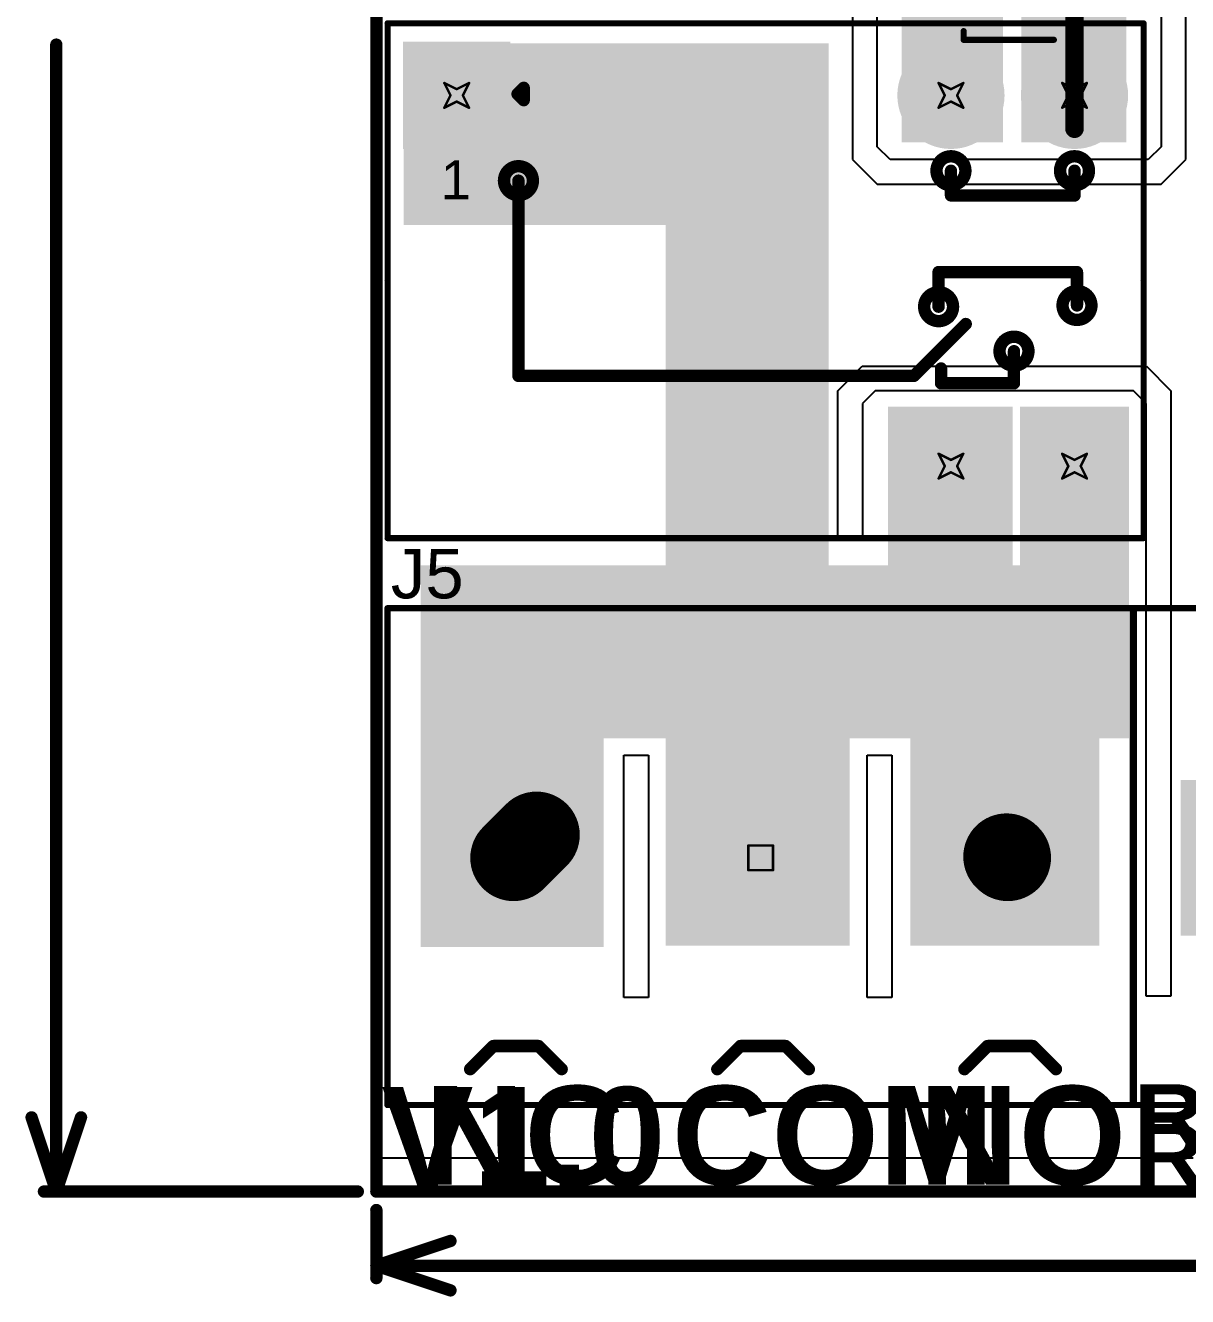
# Model space of a CAD drawing. Header units: inches. Extents: x -8 to 208, y -3 to 109.
# Drawn here: x -7.21 to 16.68, y -2.16 to 23.97 of the extents above; entities that cross this region are included whole.
import ezdxf

# ---------------------------------------------------------------- set-up
doc = ezdxf.new("R2010")
doc.units = ezdxf.units.IN
for name, color, linetype in [('BottomLayer', 5, 'Continuous'), ('BottomOverlay', 54, 'Continuous'), ('BottomPaste', 16, 'Continuous'), ('BottomSolder', 6, 'Continuous'), ('DrillDrawing', 1, 'Continuous'), ('Mechanical1', 6, 'Continuous'), ('Mechanical2', 216, 'Continuous'), ('MultiLayer', 9, 'Continuous'), ('PadHoleLayer', 156, 'Continuous'), ('TopLayer', 1, 'Continuous'), ('TopOverlay', 2, 'Continuous'), ('TopSolder', 216, 'Continuous')]:
    doc.layers.add(name, color=color, linetype=linetype)
doc.styles.add('Arial', font='', dxfattribs={"height": 0.2})
doc.styles.add('Arial Black_Bold', font='', dxfattribs={"height": 0.2})
doc.styles.add('Arial_Bold', font='', dxfattribs={"height": 0.2})
doc.styles.get('Arial').set_extended_font_data('Arial')
doc.styles.get('Arial Black_Bold').set_extended_font_data('Arial Black', bold=True)
doc.styles.get('Arial_Bold').set_extended_font_data('Arial', bold=True)

# ---------------------------------------------------------------- blocks, each defined once
blk = doc.blocks.new('J102K1CS33VDC_20_83')
at = {"layer": 'BottomLayer'}
blk.add_hatch(color=5, dxfattribs=at).paths.add_polyline_path([(1, 1), (1, -1), (-1, -1), (-1, 1)])
h = blk.add_hatch(color=5, dxfattribs=at)
edge = h.paths.add_edge_path()
edge.add_arc((10.16, 0), 1, 0, 360)
h = blk.add_hatch(color=5, dxfattribs=at)
edge = h.paths.add_edge_path()
edge.add_arc((12.7, 0), 1, 0, 360)
h = blk.add_hatch(color=5, dxfattribs=at)
edge = h.paths.add_edge_path()
edge.add_arc((10.16, -7.62), 1, 0, 360)
h = blk.add_hatch(color=5, dxfattribs=at)
edge = h.paths.add_edge_path()
edge.add_arc((12.7, -7.62), 1, 0, 360)
at = {"layer": 'BottomSolder'}
blk.add_hatch(color=6, dxfattribs=at).paths.add_polyline_path([(1.102, 1.102), (1.102, -1.102), (-1.102, -1.102), (-1.102, 1.102)])
h = blk.add_hatch(color=6, dxfattribs=at)
edge = h.paths.add_edge_path()
edge.add_arc((10.16, 0), 1.102, 0, 360)
h = blk.add_hatch(color=6, dxfattribs=at)
edge = h.paths.add_edge_path()
edge.add_arc((12.7, 0), 1.102, 0, 360)
h = blk.add_hatch(color=6, dxfattribs=at)
edge = h.paths.add_edge_path()
edge.add_arc((10.16, -7.62), 1.102, 0, 360)
h = blk.add_hatch(color=6, dxfattribs=at)
edge = h.paths.add_edge_path()
edge.add_arc((12.7, -7.62), 1.102, 0, 360)
at = {"layer": 'MultiLayer'}
blk.add_hatch(color=9, dxfattribs=at).paths.add_polyline_path([(1, 1), (1, -1), (-1, -1), (-1, 1)])
h = blk.add_hatch(color=9, dxfattribs=at)
edge = h.paths.add_edge_path()
edge.add_arc((10.16, 0), 1, 0, 360)
h = blk.add_hatch(color=9, dxfattribs=at)
edge = h.paths.add_edge_path()
edge.add_arc((12.7, 0), 1, 0, 360)
h = blk.add_hatch(color=9, dxfattribs=at)
edge = h.paths.add_edge_path()
edge.add_arc((10.16, -7.62), 1, 0, 360)
h = blk.add_hatch(color=9, dxfattribs=at)
edge = h.paths.add_edge_path()
edge.add_arc((12.7, -7.62), 1, 0, 360)
at = {"layer": 'PadHoleLayer'}
h = blk.add_hatch(color=156, dxfattribs=at)
edge = h.paths.add_edge_path()
edge.add_arc((0, 0), 0.51, 0, 360)
h = blk.add_hatch(color=156, dxfattribs=at)
edge = h.paths.add_edge_path()
edge.add_arc((10.16, 0), 0.51, 0, 360)
h = blk.add_hatch(color=156, dxfattribs=at)
edge = h.paths.add_edge_path()
edge.add_arc((12.7, 0), 0.51, 0, 360)
h = blk.add_hatch(color=156, dxfattribs=at)
edge = h.paths.add_edge_path()
edge.add_arc((10.16, -7.62), 0.51, 0, 360)
h = blk.add_hatch(color=156, dxfattribs=at)
edge = h.paths.add_edge_path()
edge.add_arc((12.7, -7.62), 0.51, 0, 360)
at = {"layer": 'TopLayer'}
blk.add_hatch(color=1, dxfattribs=at).paths.add_polyline_path([(1, 1), (1, -1), (-1, -1), (-1, 1)])
h = blk.add_hatch(color=1, dxfattribs=at)
edge = h.paths.add_edge_path()
edge.add_arc((10.16, 0), 1, 0, 360)
h = blk.add_hatch(color=1, dxfattribs=at)
edge = h.paths.add_edge_path()
edge.add_arc((12.7, 0), 1, 0, 360)
h = blk.add_hatch(color=1, dxfattribs=at)
edge = h.paths.add_edge_path()
edge.add_arc((10.16, -7.62), 1, 0, 360)
h = blk.add_hatch(color=1, dxfattribs=at)
edge = h.paths.add_edge_path()
edge.add_arc((12.7, -7.62), 1, 0, 360)
at = {"layer": 'TopSolder'}
blk.add_hatch(color=216, dxfattribs=at).paths.add_polyline_path([(1.102, 1.102), (1.102, -1.102), (-1.102, -1.102), (-1.102, 1.102)])
h = blk.add_hatch(color=216, dxfattribs=at)
edge = h.paths.add_edge_path()
edge.add_arc((10.16, 0), 1.102, 0, 360)
h = blk.add_hatch(color=216, dxfattribs=at)
edge = h.paths.add_edge_path()
edge.add_arc((12.7, 0), 1.102, 0, 360)
h = blk.add_hatch(color=216, dxfattribs=at)
edge = h.paths.add_edge_path()
edge.add_arc((10.16, -7.62), 1.102, 0, 360)
h = blk.add_hatch(color=216, dxfattribs=at)
edge = h.paths.add_edge_path()
edge.add_arc((12.7, -7.62), 1.102, 0, 360)
at = {"layer": 'TopOverlay'}
for points, const_width in [([(-1.42, -3.81), (-1.42, 1.48)], 0.127), ([(-1.42, 1.48), (14.12, 1.48)], 0.127), ([(14.12, -3.81), (14.12, 1.48)], 0.127), ([(1.252, 0.028), (1.379, 0.155)], 0.254), ([(1.379, -0.099), (1.379, 0.155)], 0.254), ([(1.252, 0.028), (1.379, -0.099)], 0.254), ([(10.16, -2.057), (10.16, -1.549)], 0.254), ([(12.7, -2.057), (12.7, -1.549)], 0.254), ([(1.27, -5.766), (1.27, -1.753)], 0.254), ([(10.16, -2.057), (12.7, -2.057)], 0.254), ([(9.906, -4.343), (9.906, -3.632)], 0.254), ([(9.906, -3.632), (12.751, -3.632)], 0.254), ([(12.751, -4.318), (12.751, -3.632)], 0.254), ([(-1.42, -9.1), (-1.42, -3.81)], 0.127), ([(14.12, -9.1), (14.12, -3.81)], 0.127), ([(9.398, -5.766), (10.465, -4.699)], 0.254), ([(11.455, -5.918), (11.455, -5.258)], 0.254), ([(9.957, -5.918), (9.957, -5.613)], 0.254), ([(1.27, -5.766), (9.398, -5.766)], 0.254), ([(9.957, -5.918), (11.455, -5.918)], 0.254), ([(-1.42, -9.1), (14.12, -9.1)], 0.127)]:
    blk.add_lwpolyline(points, dxfattribs=dict(at, const_width=const_width))
for points, const_width in [([(-1.452, 1.48, 1), (-1.388, 1.48, 1)], 0.0635), ([(-1.452, 1.48, 1), (-1.388, 1.48, 1)], 0.0635), ([(14.088, 1.48, 1), (14.152, 1.48, 1)], 0.0635), ([(14.088, 1.48, 1), (14.152, 1.48, 1)], 0.0635), ([(1.315, 0.155, 1), (1.442, 0.155, 1)], 0.127), ([(1.315, 0.155, 1), (1.442, 0.155, 1)], 0.127), ([(1.188, 0.028, 1), (1.315, 0.028, 1)], 0.127), ([(1.188, 0.028, 1), (1.315, 0.028, 1)], 0.127), ([(1.315, -0.099, 1), (1.442, -0.099, 1)], 0.127), ([(1.315, -0.099, 1), (1.442, -0.099, 1)], 0.127), ([(10.457, -1.549, 1), (9.863, -1.549, 1)], 0.254), ([(12.997, -1.549, 1), (12.403, -1.549, 1)], 0.254), ([(1.567, -1.753, 1), (0.973, -1.753, 1)], 0.254), ([(9.799, -1.549, 1), (9.926, -1.549, 1)], 0.127), ([(10.097, -1.549, 1), (10.223, -1.549, 1)], 0.127), ([(10.394, -1.549, 1), (10.521, -1.549, 1)], 0.127), ([(12.339, -1.549, 1), (12.466, -1.549, 1)], 0.127), ([(12.636, -1.549, 1), (12.764, -1.549, 1)], 0.127), ([(12.934, -1.549, 1), (13.061, -1.549, 1)], 0.127), ([(0.909, -1.753, 1), (1.036, -1.753, 1)], 0.127), ([(1.206, -1.753, 1), (1.333, -1.753, 1)], 0.127), ([(1.504, -1.753, 1), (1.631, -1.753, 1)], 0.127), ([(10.097, -2.057, 1), (10.223, -2.057, 1)], 0.127), ([(10.097, -2.057, 1), (10.223, -2.057, 1)], 0.127), ([(12.636, -2.057, 1), (12.764, -2.057, 1)], 0.127), ([(12.636, -2.057, 1), (12.764, -2.057, 1)], 0.127), ([(9.842, -3.632, 1), (9.97, -3.632, 1)], 0.127), ([(9.842, -3.632, 1), (9.97, -3.632, 1)], 0.127), ([(12.687, -3.632, 1), (12.814, -3.632, 1)], 0.127), ([(12.687, -3.632, 1), (12.814, -3.632, 1)], 0.127), ([(-1.452, -3.81, 1), (-1.388, -3.81, 1)], 0.0635), ([(-1.452, -3.81, 1), (-1.388, -3.81, 1)], 0.0635), ([(13.048, -4.318, 1), (12.454, -4.318, 1)], 0.254), ([(14.088, -3.81, 1), (14.152, -3.81, 1)], 0.0635), ([(14.088, -3.81, 1), (14.152, -3.81, 1)], 0.0635), ([(10.203, -4.343, 1), (9.609, -4.343, 1)], 0.254), ([(9.545, -4.343, 1), (9.672, -4.343, 1)], 0.127), ([(9.842, -4.343, 1), (9.97, -4.343, 1)], 0.127), ([(10.14, -4.343, 1), (10.267, -4.343, 1)], 0.127), ([(12.39, -4.318, 1), (12.517, -4.318, 1)], 0.127), ([(12.687, -4.318, 1), (12.814, -4.318, 1)], 0.127), ([(12.985, -4.318, 1), (13.112, -4.318, 1)], 0.127), ([(10.401, -4.699, 1), (10.528, -4.699, 1)], 0.127), ([(11.753, -5.258, 1), (11.158, -5.258, 1)], 0.254), ([(11.095, -5.258, 1), (11.222, -5.258, 1)], 0.127), ([(11.392, -5.258, 1), (11.519, -5.258, 1)], 0.127), ([(11.689, -5.258, 1), (11.816, -5.258, 1)], 0.127), ([(9.893, -5.613, 1), (10.02, -5.613, 1)], 0.127), ([(1.206, -5.766, 1), (1.333, -5.766, 1)], 0.127), ([(1.206, -5.766, 1), (1.333, -5.766, 1)], 0.127), ([(9.334, -5.766, 1), (9.461, -5.766, 1)], 0.127), ([(9.334, -5.766, 1), (9.461, -5.766, 1)], 0.127), ([(9.893, -5.918, 1), (10.02, -5.918, 1)], 0.127), ([(9.893, -5.918, 1), (10.02, -5.918, 1)], 0.127), ([(11.392, -5.918, 1), (11.519, -5.918, 1)], 0.127), ([(11.392, -5.918, 1), (11.519, -5.918, 1)], 0.127), ([(-1.452, -9.1, 1), (-1.388, -9.1, 1)], 0.0635), ([(-1.452, -9.1, 1), (-1.388, -9.1, 1)], 0.0635), ([(14.088, -9.1, 1), (14.152, -9.1, 1)], 0.0635), ([(14.088, -9.1, 1), (14.152, -9.1, 1)], 0.0635)]:
    blk.add_lwpolyline(points, format="xyb", close=True, dxfattribs=dict(at, const_width=const_width))
at = {"layer": 'TopOverlay', "style": 'Arial'}
blk.add_text('1', height=0.8, rotation=360, dxfattribs=at).set_placement((-0.33, -2.134))
blk = doc.blocks.new('DB128L_5_08_3P_BK_S_90')
at = {"layer": 'BottomLayer'}
blk.add_hatch(color=5, dxfattribs=at).paths.add_polyline_path([(-3.58, 1.5), (-3.58, -1.5), (-6.58, -1.5), (-6.58, 1.5)])
h = blk.add_hatch(color=5, dxfattribs=at)
edge = h.paths.add_edge_path()
edge.add_arc((0, 0), 1.5, 0, 360)
h = blk.add_hatch(color=5, dxfattribs=at)
edge = h.paths.add_edge_path()
edge.add_arc((5.08, 0), 1.5, 0, 360)
at = {"layer": 'BottomSolder'}
blk.add_hatch(color=6, dxfattribs=at).paths.add_polyline_path([(-3.478, 1.602), (-3.478, -1.602), (-6.682, -1.602), (-6.682, 1.602)])
h = blk.add_hatch(color=6, dxfattribs=at)
edge = h.paths.add_edge_path()
edge.add_arc((0, 0), 1.602, 0, 360)
h = blk.add_hatch(color=6, dxfattribs=at)
edge = h.paths.add_edge_path()
edge.add_arc((5.08, 0), 1.602, 0, 360)
at = {"layer": 'MultiLayer'}
blk.add_hatch(color=9, dxfattribs=at).paths.add_polyline_path([(-3.58, 1.5), (-3.58, -1.5), (-6.58, -1.5), (-6.58, 1.5)])
h = blk.add_hatch(color=9, dxfattribs=at)
edge = h.paths.add_edge_path()
edge.add_arc((0, 0), 1.5, 0, 360)
h = blk.add_hatch(color=9, dxfattribs=at)
edge = h.paths.add_edge_path()
edge.add_arc((5.08, 0), 1.5, 0, 360)
at = {"layer": 'PadHoleLayer'}
h = blk.add_hatch(color=156, dxfattribs=at)
edge = h.paths.add_edge_path()
edge.add_arc((-5.08, 0), 0.8, 0, 360)
h = blk.add_hatch(color=156, dxfattribs=at)
edge = h.paths.add_edge_path()
edge.add_arc((0, 0), 0.8, 0, 360)
h = blk.add_hatch(color=156, dxfattribs=at)
edge = h.paths.add_edge_path()
edge.add_arc((5.08, 0), 0.8, 0, 360)
at = {"layer": 'TopLayer'}
blk.add_hatch(color=1, dxfattribs=at).paths.add_polyline_path([(-3.58, 1.5), (-3.58, -1.5), (-6.58, -1.5), (-6.58, 1.5)])
h = blk.add_hatch(color=1, dxfattribs=at)
edge = h.paths.add_edge_path()
edge.add_arc((0, 0), 1.5, 0, 360)
h = blk.add_hatch(color=1, dxfattribs=at)
edge = h.paths.add_edge_path()
edge.add_arc((5.08, 0), 1.5, 0, 360)
at = {"layer": 'TopSolder'}
blk.add_hatch(color=216, dxfattribs=at).paths.add_polyline_path([(-3.478, 1.602), (-3.478, -1.602), (-6.682, -1.602), (-6.682, 1.602)])
h = blk.add_hatch(color=216, dxfattribs=at)
edge = h.paths.add_edge_path()
edge.add_arc((0, 0), 1.602, 0, 360)
h = blk.add_hatch(color=216, dxfattribs=at)
edge = h.paths.add_edge_path()
edge.add_arc((5.08, 0), 1.602, 0, 360)
at = {"layer": 'TopOverlay'}
for points, const_width in [([(-7.671, -5.08), (-7.671, 5.131)], 0.127), ([(-7.671, 5.131), (7.671, 5.131)], 0.127), ([(7.671, -5.08), (7.671, 5.131)], 0.127), ([(-5.971, -4.343), (-5.494, -3.867)], 0.254), ([(-5.494, -3.867), (-4.566, -3.867)], 0.254), ([(-4.566, -3.867), (-4.089, -4.343)], 0.254), ([(-0.891, -4.343), (-0.414, -3.867)], 0.254), ([(-0.414, -3.867), (0.514, -3.867)], 0.254), ([(0.514, -3.867), (0.991, -4.343)], 0.254), ([(4.189, -4.343), (4.666, -3.867)], 0.254), ([(4.666, -3.867), (5.594, -3.867)], 0.254), ([(5.594, -3.867), (6.071, -4.343)], 0.254), ([(-7.671, -5.08), (7.671, -5.08)], 0.127)]:
    blk.add_lwpolyline(points, dxfattribs=dict(at, const_width=const_width))
for points, const_width in [([(-7.703, 5.131, 1), (-7.639, 5.131, 1)], 0.0635), ([(-7.703, 5.131, 1), (-7.639, 5.131, 1)], 0.0635), ([(7.639, 5.131, 1), (7.703, 5.131, 1)], 0.0635), ([(7.639, 5.131, 1), (7.703, 5.131, 1)], 0.0635), ([(-5.558, -3.867, 1), (-5.431, -3.867, 1)], 0.127), ([(-5.558, -3.867, 1), (-5.431, -3.867, 1)], 0.127), ([(-4.63, -3.867, 1), (-4.503, -3.867, 1)], 0.127), ([(-4.63, -3.867, 1), (-4.503, -3.867, 1)], 0.127), ([(-0.478, -3.867, 1), (-0.351, -3.867, 1)], 0.127), ([(-0.478, -3.867, 1), (-0.351, -3.867, 1)], 0.127), ([(0.45, -3.867, 1), (0.577, -3.867, 1)], 0.127), ([(0.45, -3.867, 1), (0.577, -3.867, 1)], 0.127), ([(4.602, -3.867, 1), (4.729, -3.867, 1)], 0.127), ([(4.602, -3.867, 1), (4.729, -3.867, 1)], 0.127), ([(5.53, -3.867, 1), (5.657, -3.867, 1)], 0.127), ([(5.53, -3.867, 1), (5.657, -3.867, 1)], 0.127), ([(-6.035, -4.343, 1), (-5.908, -4.343, 1)], 0.127), ([(-4.153, -4.343, 1), (-4.026, -4.343, 1)], 0.127), ([(-0.955, -4.343, 1), (-0.828, -4.343, 1)], 0.127), ([(0.927, -4.343, 1), (1.054, -4.343, 1)], 0.127), ([(4.125, -4.343, 1), (4.252, -4.343, 1)], 0.127), ([(6.007, -4.343, 1), (6.134, -4.343, 1)], 0.127), ([(-7.703, -5.08, 1), (-7.639, -5.08, 1)], 0.0635), ([(-7.703, -5.08, 1), (-7.639, -5.08, 1)], 0.0635), ([(7.639, -5.08, 1), (7.703, -5.08, 1)], 0.0635), ([(7.639, -5.08, 1), (7.703, -5.08, 1)], 0.0635)]:
    blk.add_lwpolyline(points, format="xyb", close=True, dxfattribs=dict(at, const_width=const_width))
blk = doc.blocks.new('DB128L_5_08_3P_BK_S_93')
at = {"layer": 'BottomLayer'}
blk.add_hatch(color=5, dxfattribs=at).paths.add_polyline_path([(-3.58, 1.5), (-3.58, -1.5), (-6.58, -1.5), (-6.58, 1.5)])
h = blk.add_hatch(color=5, dxfattribs=at)
edge = h.paths.add_edge_path()
edge.add_arc((0, 0), 1.5, 0, 360)
h = blk.add_hatch(color=5, dxfattribs=at)
edge = h.paths.add_edge_path()
edge.add_arc((5.08, 0), 1.5, 0, 360)
at = {"layer": 'BottomSolder'}
blk.add_hatch(color=6, dxfattribs=at).paths.add_polyline_path([(-3.478, 1.602), (-3.478, -1.602), (-6.682, -1.602), (-6.682, 1.602)])
h = blk.add_hatch(color=6, dxfattribs=at)
edge = h.paths.add_edge_path()
edge.add_arc((0, 0), 1.602, 0, 360)
h = blk.add_hatch(color=6, dxfattribs=at)
edge = h.paths.add_edge_path()
edge.add_arc((5.08, 0), 1.602, 0, 360)
at = {"layer": 'MultiLayer'}
blk.add_hatch(color=9, dxfattribs=at).paths.add_polyline_path([(-3.58, 1.5), (-3.58, -1.5), (-6.58, -1.5), (-6.58, 1.5)])
h = blk.add_hatch(color=9, dxfattribs=at)
edge = h.paths.add_edge_path()
edge.add_arc((0, 0), 1.5, 0, 360)
h = blk.add_hatch(color=9, dxfattribs=at)
edge = h.paths.add_edge_path()
edge.add_arc((5.08, 0), 1.5, 0, 360)
at = {"layer": 'PadHoleLayer'}
h = blk.add_hatch(color=156, dxfattribs=at)
edge = h.paths.add_edge_path()
edge.add_arc((-5.08, 0), 0.8, 0, 360)
h = blk.add_hatch(color=156, dxfattribs=at)
edge = h.paths.add_edge_path()
edge.add_arc((0, 0), 0.8, 0, 360)
h = blk.add_hatch(color=156, dxfattribs=at)
edge = h.paths.add_edge_path()
edge.add_arc((5.08, 0), 0.8, 0, 360)
at = {"layer": 'TopLayer'}
blk.add_hatch(color=1, dxfattribs=at).paths.add_polyline_path([(-3.58, 1.5), (-3.58, -1.5), (-6.58, -1.5), (-6.58, 1.5)])
h = blk.add_hatch(color=1, dxfattribs=at)
edge = h.paths.add_edge_path()
edge.add_arc((0, 0), 1.5, 0, 360)
h = blk.add_hatch(color=1, dxfattribs=at)
edge = h.paths.add_edge_path()
edge.add_arc((5.08, 0), 1.5, 0, 360)
at = {"layer": 'TopSolder'}
blk.add_hatch(color=216, dxfattribs=at).paths.add_polyline_path([(-3.478, 1.602), (-3.478, -1.602), (-6.682, -1.602), (-6.682, 1.602)])
h = blk.add_hatch(color=216, dxfattribs=at)
edge = h.paths.add_edge_path()
edge.add_arc((0, 0), 1.602, 0, 360)
h = blk.add_hatch(color=216, dxfattribs=at)
edge = h.paths.add_edge_path()
edge.add_arc((5.08, 0), 1.602, 0, 360)
at = {"layer": 'TopOverlay'}
for points, const_width in [([(-7.671, 5.131), (7.671, 5.131)], 0.127), ([(-7.671, -5.08), (-7.671, 5.131)], 0.127), ([(7.671, -5.08), (7.671, 5.131)], 0.127), ([(-5.971, -4.343), (-5.494, -3.867)], 0.254), ([(-5.494, -3.867), (-4.566, -3.867)], 0.254), ([(-4.566, -3.867), (-4.089, -4.343)], 0.254), ([(-0.891, -4.343), (-0.414, -3.867)], 0.254), ([(-0.414, -3.867), (0.514, -3.867)], 0.254), ([(0.514, -3.867), (0.991, -4.343)], 0.254), ([(4.189, -4.343), (4.666, -3.867)], 0.254), ([(4.666, -3.867), (5.594, -3.867)], 0.254), ([(5.594, -3.867), (6.071, -4.343)], 0.254), ([(-7.671, -5.08), (7.671, -5.08)], 0.127)]:
    blk.add_lwpolyline(points, dxfattribs=dict(at, const_width=const_width))
for points, const_width in [([(-7.703, 5.131, 1), (-7.639, 5.131, 1)], 0.0635), ([(-7.703, 5.131, 1), (-7.639, 5.131, 1)], 0.0635), ([(7.639, 5.131, 1), (7.703, 5.131, 1)], 0.0635), ([(7.639, 5.131, 1), (7.703, 5.131, 1)], 0.0635), ([(-5.558, -3.867, 1), (-5.431, -3.867, 1)], 0.127), ([(-5.558, -3.867, 1), (-5.431, -3.867, 1)], 0.127), ([(-4.63, -3.867, 1), (-4.503, -3.867, 1)], 0.127), ([(-4.63, -3.867, 1), (-4.503, -3.867, 1)], 0.127), ([(-0.478, -3.867, 1), (-0.351, -3.867, 1)], 0.127), ([(-0.478, -3.867, 1), (-0.351, -3.867, 1)], 0.127), ([(0.45, -3.867, 1), (0.577, -3.867, 1)], 0.127), ([(0.45, -3.867, 1), (0.577, -3.867, 1)], 0.127), ([(4.602, -3.867, 1), (4.729, -3.867, 1)], 0.127), ([(4.602, -3.867, 1), (4.729, -3.867, 1)], 0.127), ([(5.53, -3.867, 1), (5.657, -3.867, 1)], 0.127), ([(5.53, -3.867, 1), (5.657, -3.867, 1)], 0.127), ([(-6.035, -4.343, 1), (-5.908, -4.343, 1)], 0.127), ([(-4.153, -4.343, 1), (-4.026, -4.343, 1)], 0.127), ([(-0.955, -4.343, 1), (-0.828, -4.343, 1)], 0.127), ([(0.927, -4.343, 1), (1.054, -4.343, 1)], 0.127), ([(4.125, -4.343, 1), (4.252, -4.343, 1)], 0.127), ([(6.007, -4.343, 1), (6.134, -4.343, 1)], 0.127), ([(-7.703, -5.08, 1), (-7.639, -5.08, 1)], 0.0635), ([(-7.703, -5.08, 1), (-7.639, -5.08, 1)], 0.0635), ([(7.639, -5.08, 1), (7.703, -5.08, 1)], 0.0635), ([(7.639, -5.08, 1), (7.703, -5.08, 1)], 0.0635)]:
    blk.add_lwpolyline(points, format="xyb", close=True, dxfattribs=dict(at, const_width=const_width))
blk = doc.blocks.new('SOD_323_B_101')
at = {"layer": 'BottomLayer'}
for points in [[(-0.75, -0.45), (-1.55, -0.45), (-1.55, 0.45), (-0.75, 0.45)], [(1.55, -0.45), (0.75, -0.45), (0.75, 0.45), (1.55, 0.45)]]:
    blk.add_hatch(color=5, dxfattribs=at).paths.add_polyline_path(points)
at = {"layer": 'BottomOverlay'}
for points in [[(-2.007, 0.483), (-0.914, 0.483), (-0.914, 0.787), (-2.007, 0.787)], [(-2.007, -0.508), (-1.575, -0.508), (-1.575, 0.508), (-2.007, 0.508)], [(-2.007, -0.787), (-0.914, -0.787), (-0.914, -0.483), (-2.007, -0.483)]]:
    blk.add_hatch(color=54, dxfattribs=at).paths.add_polyline_path(points)
at = {"layer": 'BottomPaste'}
for points in [[(-0.75, -0.45), (-1.55, -0.45), (-1.55, 0.45), (-0.75, 0.45)], [(1.55, -0.45), (0.75, -0.45), (0.75, 0.45), (1.55, 0.45)]]:
    blk.add_hatch(color=16, dxfattribs=at).paths.add_polyline_path(points)
at = {"layer": 'BottomSolder'}
for points in [[(-0.695, -0.505), (-1.605, -0.505), (-1.605, 0.505), (-0.695, 0.505)], [(1.605, -0.505), (0.695, -0.505), (0.695, 0.505), (1.605, 0.505)]]:
    blk.add_hatch(color=6, dxfattribs=at).paths.add_polyline_path(points)
at = {"layer": 'BottomOverlay', "const_width": 0.127}
for points in [[(0.94, 0.737), (-0.914, 0.737)], [(0.94, 0.737), (0.94, 0.559)], [(0.94, -0.559), (0.94, -0.737)], [(0.94, -0.737), (-0.914, -0.737)]]:
    blk.add_lwpolyline(points, dxfattribs=at)
at = {"layer": 'BottomOverlay', "const_width": 0.0635}
for points in [[(-0.946, 0.737, 1), (-0.883, 0.737, 1)], [(0.908, 0.737, 1), (0.972, 0.737, 1)], [(0.908, 0.737, 1), (0.972, 0.737, 1)], [(0.908, 0.559, 1), (0.972, 0.559, 1)], [(0.908, -0.559, 1), (0.972, -0.559, 1)], [(-0.946, -0.737, 1), (-0.883, -0.737, 1)], [(0.908, -0.737, 1), (0.972, -0.737, 1)], [(0.908, -0.737, 1), (0.972, -0.737, 1)]]:
    blk.add_lwpolyline(points, format="xyb", close=True, dxfattribs=at)

msp = doc.modelspace()

# ---------------------------------------------------------------- hatches: boundary and pattern name
at = {"layer": 'BottomLayer'}
for points in [[(12.878, 21.565), (12.878, 27.534), (10.795, 27.534), (10.795, 21.565)], [(15.418, 21.565), (15.418, 25.121), (13.259, 25.121), (13.259, 21.565)], [(13.233, 11.709), (15.469, 11.709), (15.469, 16.129), (13.233, 16.129)], [(15.469, 9.315), (15.469, 12.871), (0.908, 12.871), (0.908, 9.315)], [(0.914, 5.029), (4.674, 5.029), (4.674, 12.497), (0.914, 12.497)]]:
    msp.add_hatch(color=5, dxfattribs=at).paths.add_polyline_path(points)
at = {"layer": 'TopLayer'}
for points in [[(9.093, 19.863), (9.093, 23.597), (0.559, 23.597), (0.559, 19.863)], [(5.944, 11.887), (9.296, 11.887), (9.296, 23.597), (5.944, 23.597)], [(13.081, 16.129), (10.516, 16.129), (10.516, 9.373), (13.081, 9.373)], [(10.973, 5.055), (14.859, 5.055), (14.859, 12.7), (10.973, 12.7)], [(5.944, 5.055), (9.728, 5.055), (9.728, 12.319), (5.944, 12.319)]]:
    msp.add_hatch(color=1, dxfattribs=at).paths.add_polyline_path(points)

# ---------------------------------------------------------------- linework, layer by layer
at = {"layer": 'BottomLayer'}
for p, q in [((0, 0.686), (0, 24.841)), ((16.789, 0.686), (0, 0.686))]:
    msp.add_line(p, q, dxfattribs=at)
at = {"layer": 'BottomLayer', "const_width": 0.381}
for points in [[(14.351, 22.53), (14.351, 24.22)], [(14.351, 21.844), (14.351, 22.53)]]:
    msp.add_lwpolyline(points, dxfattribs=at)
at = {"layer": 'BottomLayer', "const_width": 0.191}
for points in [[(14.256, 22.53, 1), (14.446, 22.53, 1)], [(14.256, 22.53, 1), (14.446, 22.53, 1)], [(14.256, 21.844, 1), (14.446, 21.844, 1)]]:
    msp.add_lwpolyline(points, format="xyb", close=True, dxfattribs=at)
at = {"layer": 'DrillDrawing', "const_width": 0.0508}
for points in [[(1.397, 22.784), (1.651, 22.657)], [(1.397, 22.784), (1.524, 22.53)], [(1.651, 22.657), (1.905, 22.784)], [(1.778, 22.53), (1.905, 22.784)], [(11.557, 22.784), (11.811, 22.657)], [(11.557, 22.784), (11.684, 22.53)], [(11.811, 22.657), (12.065, 22.784)], [(11.938, 22.53), (12.065, 22.784)], [(14.097, 22.784), (14.351, 22.657)], [(14.097, 22.784), (14.224, 22.53)], [(14.351, 22.657), (14.605, 22.784)], [(14.478, 22.53), (14.605, 22.784)], [(1.397, 22.276), (1.524, 22.53)], [(1.778, 22.53), (1.905, 22.276)], [(11.557, 22.276), (11.684, 22.53)], [(11.938, 22.53), (12.065, 22.276)], [(14.097, 22.276), (14.224, 22.53)], [(14.478, 22.53), (14.605, 22.276)], [(1.397, 22.276), (1.651, 22.403)], [(1.651, 22.403), (1.905, 22.276)], [(11.557, 22.276), (11.811, 22.403)], [(11.811, 22.403), (12.065, 22.276)], [(14.097, 22.276), (14.351, 22.403)], [(14.351, 22.403), (14.605, 22.276)], [(11.557, 15.164), (11.811, 15.037)], [(11.557, 15.164), (11.684, 14.91)], [(11.811, 15.037), (12.065, 15.164)], [(11.938, 14.91), (12.065, 15.164)], [(14.097, 15.164), (14.351, 15.037)], [(14.097, 15.164), (14.224, 14.91)], [(14.351, 15.037), (14.605, 15.164)], [(14.478, 14.91), (14.605, 15.164)], [(11.557, 14.656), (11.684, 14.91)], [(11.938, 14.91), (12.065, 14.656)], [(14.097, 14.656), (14.224, 14.91)], [(14.478, 14.91), (14.605, 14.656)], [(11.557, 14.656), (11.811, 14.783)], [(11.811, 14.783), (12.065, 14.656)], [(14.097, 14.656), (14.351, 14.783)], [(14.351, 14.783), (14.605, 14.656)], [(2.565, 7.112), (3.073, 7.112)], [(2.565, 6.604), (2.565, 7.112)], [(3.073, 6.604), (3.073, 7.112)], [(7.645, 7.112), (8.153, 7.112)], [(7.645, 6.604), (7.645, 7.112)], [(8.153, 6.604), (8.153, 7.112)], [(12.725, 7.112), (13.233, 7.112)], [(12.725, 6.604), (12.725, 7.112)], [(13.233, 6.604), (13.233, 7.112)], [(2.565, 6.604), (3.073, 6.604)], [(7.645, 6.604), (8.153, 6.604)], [(12.725, 6.604), (13.233, 6.604)]]:
    msp.add_lwpolyline(points, dxfattribs=at)
at = {"layer": 'DrillDrawing', "const_width": 0.0254}
for points in [[(1.384, 22.784, 1), (1.41, 22.784, 1)], [(1.384, 22.784, 1), (1.41, 22.784, 1)], [(1.892, 22.784, 1), (1.918, 22.784, 1)], [(1.892, 22.784, 1), (1.918, 22.784, 1)], [(11.544, 22.784, 1), (11.57, 22.784, 1)], [(11.544, 22.784, 1), (11.57, 22.784, 1)], [(12.052, 22.784, 1), (12.078, 22.784, 1)], [(12.052, 22.784, 1), (12.078, 22.784, 1)], [(14.084, 22.784, 1), (14.11, 22.784, 1)], [(14.084, 22.784, 1), (14.11, 22.784, 1)], [(14.592, 22.784, 1), (14.618, 22.784, 1)], [(14.592, 22.784, 1), (14.618, 22.784, 1)], [(1.511, 22.53, 1), (1.537, 22.53, 1)], [(1.511, 22.53, 1), (1.537, 22.53, 1)], [(1.638, 22.657, 1), (1.664, 22.657, 1)], [(1.638, 22.657, 1), (1.664, 22.657, 1)], [(1.765, 22.53, 1), (1.791, 22.53, 1)], [(1.765, 22.53, 1), (1.791, 22.53, 1)], [(11.671, 22.53, 1), (11.697, 22.53, 1)], [(11.671, 22.53, 1), (11.697, 22.53, 1)], [(11.798, 22.657, 1), (11.824, 22.657, 1)], [(11.798, 22.657, 1), (11.824, 22.657, 1)], [(11.925, 22.53, 1), (11.951, 22.53, 1)], [(11.925, 22.53, 1), (11.951, 22.53, 1)], [(14.211, 22.53, 1), (14.237, 22.53, 1)], [(14.211, 22.53, 1), (14.237, 22.53, 1)], [(14.338, 22.657, 1), (14.364, 22.657, 1)], [(14.338, 22.657, 1), (14.364, 22.657, 1)], [(14.465, 22.53, 1), (14.491, 22.53, 1)], [(14.465, 22.53, 1), (14.491, 22.53, 1)], [(1.384, 22.276, 1), (1.41, 22.276, 1)], [(1.384, 22.276, 1), (1.41, 22.276, 1)], [(1.638, 22.403, 1), (1.664, 22.403, 1)], [(1.638, 22.403, 1), (1.664, 22.403, 1)], [(1.892, 22.276, 1), (1.918, 22.276, 1)], [(1.892, 22.276, 1), (1.918, 22.276, 1)], [(11.544, 22.276, 1), (11.57, 22.276, 1)], [(11.544, 22.276, 1), (11.57, 22.276, 1)], [(11.798, 22.403, 1), (11.824, 22.403, 1)], [(11.798, 22.403, 1), (11.824, 22.403, 1)], [(12.052, 22.276, 1), (12.078, 22.276, 1)], [(12.052, 22.276, 1), (12.078, 22.276, 1)], [(14.084, 22.276, 1), (14.11, 22.276, 1)], [(14.084, 22.276, 1), (14.11, 22.276, 1)], [(14.338, 22.403, 1), (14.364, 22.403, 1)], [(14.338, 22.403, 1), (14.364, 22.403, 1)], [(14.592, 22.276, 1), (14.618, 22.276, 1)], [(14.592, 22.276, 1), (14.618, 22.276, 1)], [(11.544, 15.164, 1), (11.57, 15.164, 1)], [(11.544, 15.164, 1), (11.57, 15.164, 1)], [(12.052, 15.164, 1), (12.078, 15.164, 1)], [(12.052, 15.164, 1), (12.078, 15.164, 1)], [(14.084, 15.164, 1), (14.11, 15.164, 1)], [(14.084, 15.164, 1), (14.11, 15.164, 1)], [(14.592, 15.164, 1), (14.618, 15.164, 1)], [(14.592, 15.164, 1), (14.618, 15.164, 1)], [(11.671, 14.91, 1), (11.697, 14.91, 1)], [(11.671, 14.91, 1), (11.697, 14.91, 1)], [(11.798, 15.037, 1), (11.824, 15.037, 1)], [(11.798, 15.037, 1), (11.824, 15.037, 1)], [(11.925, 14.91, 1), (11.951, 14.91, 1)], [(11.925, 14.91, 1), (11.951, 14.91, 1)], [(14.211, 14.91, 1), (14.237, 14.91, 1)], [(14.211, 14.91, 1), (14.237, 14.91, 1)], [(14.338, 15.037, 1), (14.364, 15.037, 1)], [(14.338, 15.037, 1), (14.364, 15.037, 1)], [(14.465, 14.91, 1), (14.491, 14.91, 1)], [(14.465, 14.91, 1), (14.491, 14.91, 1)], [(11.544, 14.656, 1), (11.57, 14.656, 1)], [(11.544, 14.656, 1), (11.57, 14.656, 1)], [(11.798, 14.783, 1), (11.824, 14.783, 1)], [(11.798, 14.783, 1), (11.824, 14.783, 1)], [(12.052, 14.656, 1), (12.078, 14.656, 1)], [(12.052, 14.656, 1), (12.078, 14.656, 1)], [(14.084, 14.656, 1), (14.11, 14.656, 1)], [(14.084, 14.656, 1), (14.11, 14.656, 1)], [(14.338, 14.783, 1), (14.364, 14.783, 1)], [(14.338, 14.783, 1), (14.364, 14.783, 1)], [(14.592, 14.656, 1), (14.618, 14.656, 1)], [(14.592, 14.656, 1), (14.618, 14.656, 1)], [(2.553, 7.112, 1), (2.578, 7.112, 1)], [(2.553, 7.112, 1), (2.578, 7.112, 1)], [(3.061, 7.112, 1), (3.086, 7.112, 1)], [(3.061, 7.112, 1), (3.086, 7.112, 1)], [(7.633, 7.112, 1), (7.658, 7.112, 1)], [(7.633, 7.112, 1), (7.658, 7.112, 1)], [(8.141, 7.112, 1), (8.166, 7.112, 1)], [(8.141, 7.112, 1), (8.166, 7.112, 1)], [(12.713, 7.112, 1), (12.738, 7.112, 1)], [(12.713, 7.112, 1), (12.738, 7.112, 1)], [(13.221, 7.112, 1), (13.246, 7.112, 1)], [(13.221, 7.112, 1), (13.246, 7.112, 1)], [(2.553, 6.604, 1), (2.578, 6.604, 1)], [(2.553, 6.604, 1), (2.578, 6.604, 1)], [(3.061, 6.604, 1), (3.086, 6.604, 1)], [(3.061, 6.604, 1), (3.086, 6.604, 1)], [(7.633, 6.604, 1), (7.658, 6.604, 1)], [(7.633, 6.604, 1), (7.658, 6.604, 1)], [(8.141, 6.604, 1), (8.166, 6.604, 1)], [(8.141, 6.604, 1), (8.166, 6.604, 1)], [(12.713, 6.604, 1), (12.738, 6.604, 1)], [(12.713, 6.604, 1), (12.738, 6.604, 1)], [(13.221, 6.604, 1), (13.246, 6.604, 1)], [(13.221, 6.604, 1), (13.246, 6.604, 1)]]:
    msp.add_lwpolyline(points, format="xyb", close=True, dxfattribs=at)
at = {"layer": 'Mechanical1', "const_width": 0.254}
for points in [[(-6.579, 0), (-6.579, 23.573)], [(-7.087, 1.524), (-6.579, 0)], [(-6.579, 0), (-6.071, 1.524)], [(-6.833, 0), (-0.381, 0)], [(0, -1.778), (0, -0.381)], [(0, -1.524), (1.524, -1.016)], [(0, -1.524), (1.524, -2.032)], [(0, -1.524), (36.197, -1.524)]]:
    msp.add_lwpolyline(points, dxfattribs=at)
at = {"layer": 'Mechanical1', "const_width": 0.127}
for points in [[(-6.642, 23.573, 1), (-6.515, 23.573, 1)], [(-7.15, 1.524, 1), (-7.023, 1.524, 1)], [(-6.134, 1.524, 1), (-6.007, 1.524, 1)], [(-6.896, 0, 1), (-6.769, 0, 1)], [(-6.642, 0, 1), (-6.515, 0, 1)], [(-6.642, 0, 1), (-6.515, 0, 1)], [(-6.642, 0, 1), (-6.515, 0, 1)], [(-0.445, 0, 1), (-0.318, 0, 1)], [(-0.064, -0.381, 1), (0.064, -0.381, 1)], [(1.46, -1.016, 1), (1.587, -1.016, 1)], [(-0.064, -1.524, 1), (0.064, -1.524, 1)], [(-0.064, -1.524, 1), (0.064, -1.524, 1)], [(-0.064, -1.524, 1), (0.064, -1.524, 1)], [(-0.064, -1.778, 1), (0.064, -1.778, 1)], [(1.46, -2.032, 1), (1.587, -2.032, 1)]]:
    msp.add_lwpolyline(points, format="xyb", close=True, dxfattribs=at)
at = {"layer": 'Mechanical2', "const_width": 0.254}
for points in [[(0, 62.484), (0, 0)], [(0, 0), (87.732, 0)]]:
    msp.add_lwpolyline(points, dxfattribs=at)
at = {"layer": 'Mechanical2', "const_width": 0.127}
msp.add_lwpolyline([(-0.064, 0, 1), (0.064, 0, 1)], format="xyb", close=True, dxfattribs=at)
msp.add_lwpolyline([(-0.064, 0, 1), (0.064, 0, 1)], format="xyb", close=True, dxfattribs=at)
at = {"layer": 'MultiLayer'}
for p, q in [((9.789, 24.232), (9.789, 21.209)), ((10.297, 21.472), (10.297, 24.232)), ((16.129, 24.232), (16.129, 21.472)), ((16.637, 21.209), (16.637, 24.232)), ((10.56, 21.209), (10.297, 21.472)), ((16.129, 21.472), (15.866, 21.209)), ((9.789, 21.209), (10.294, 20.704)), ((15.866, 21.209), (10.56, 21.209)), ((16.132, 20.704), (16.637, 21.209)), ((10.294, 20.704), (16.132, 20.704)), ((9.484, 16.459), (9.989, 16.964)), ((9.989, 16.964), (15.828, 16.964)), ((15.828, 16.964), (16.332, 16.459)), ((9.484, 13.437), (9.484, 16.459)), ((10.255, 16.459), (9.992, 16.196)), ((15.561, 16.459), (10.255, 16.459)), ((15.824, 16.196), (15.561, 16.459)), ((16.332, 16.459), (16.332, 4.013)), ((9.992, 16.196), (9.992, 13.437)), ((15.824, 4.013), (15.824, 16.196)), ((9.992, 13.437), (9.484, 13.437)), ((5.087, 3.988), (5.087, 8.966)), ((5.087, 8.966), (5.595, 8.966)), ((5.595, 8.966), (5.595, 3.988)), ((10.09, 3.988), (10.09, 8.966)), ((10.09, 8.966), (10.598, 8.966)), ((10.598, 8.966), (10.598, 3.988)), ((5.595, 3.988), (5.087, 3.988)), ((10.598, 3.988), (10.09, 3.988)), ((16.332, 4.013), (15.824, 4.013))]:
    msp.add_line(p, q, dxfattribs=at)
at = {"layer": 'TopLayer'}
for p, q in [((0, 0.686), (0, 24.841)), ((16.789, 0.686), (0, 0.686))]:
    msp.add_line(p, q, dxfattribs=at)
at = {"layer": 'TopLayer', "const_width": 1.778}
for points in [[(2.819, 6.858), (3.292, 7.331)], [(12.954, 6.883), (12.979, 6.858)]]:
    msp.add_lwpolyline(points, dxfattribs=at)
at = {"layer": 'TopLayer', "const_width": 0.889}
for points in [[(2.848, 7.331, 1), (3.737, 7.331, 1)], [(2.375, 6.858, 1), (3.264, 6.858, 1)], [(12.509, 6.883, 1), (13.399, 6.883, 1)], [(12.535, 6.858, 1), (13.424, 6.858, 1)]]:
    msp.add_lwpolyline(points, format="xyb", close=True, dxfattribs=at)

# ---------------------------------------------------------------- block references
at = {"rotation": 180}
msp.add_blockref('SOD_323_B_101', (13.012, 24.409), dxfattribs=at)
for name, p in [('J102K1CS33VDC_20_83', (1.651, 22.53)), ('DB128L_5_08_3P_BK_S_90', (7.899, 6.858)), ('DB128L_5_08_3P_BK_S_93', (23.216, 6.858))]:
    msp.add_blockref(name, p)

# ---------------------------------------------------------------- texts
at = {"layer": 'BottomOverlay', "style": 'Arial_Bold'}
msp.add_text('V1.0', height=2.032, rotation=360, dxfattribs=at).set_placement((0.103, 0.115))
at = {"layer": 'TopOverlay', "style": 'Arial'}
msp.add_text('J5', height=1.016, dxfattribs=at).set_placement((0.297, 12.192))
at = {"layer": 'TopOverlay'}
for s, height, style, p in [('NC', 2.032, 'Arial_Bold', (0.994, 0.14)), ('COM', 2.032, 'Arial_Bold', (6.074, 0.14)), ('NO', 2.032, 'Arial_Bold', (11.154, 0.14)), ('RS232', 1.27, 'Arial Black_Bold', (15.57, 0.936)), ('RX', 1.27, 'Arial Black_Bold', (15.57, 0.119))]:
    msp.add_text(s, height=height, rotation=360, dxfattribs=dict(at, style=style)).set_placement(p)

doc.saveas('drawing.dxf')
